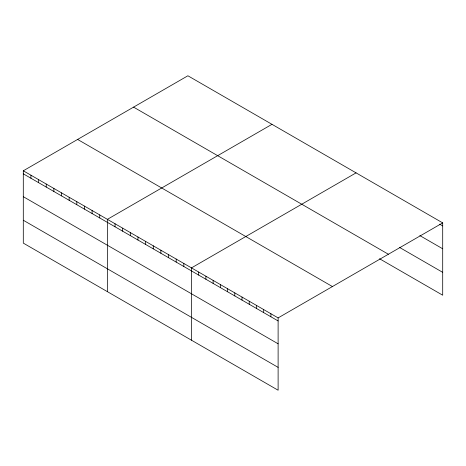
<?xml version="1.0" encoding="UTF-8"?>
<svg xmlns="http://www.w3.org/2000/svg" width="466" height="466" viewBox="0 0 466 466"><rect width="100%" height="100%" fill="white"/><g stroke="black" fill="none" stroke-linecap="round" stroke-linejoin="round"><path stroke-width="0.7" d="M23.3 170.795L278.115 317.905L278.115 390.228L23.3 243.112L23.3 170.795L187.885 75.772L442.7 222.888L442.7 295.205L379.528 258.735M271.975 124.317L107.39 219.34L107.39 291.664M356.065 172.869L191.479 267.886L191.479 340.209M278.115 317.905L442.7 222.888M439.694 224.181L442.7 225.917M419.837 235.58L442.7 248.78M399.379 247.33L442.7 272.342M133.573 107.128L388.388 254.244M77.612 139.433L332.427 286.549M23.3 173.824L278.115 320.94M23.3 196.687L278.115 343.803M23.3 220.249L278.115 367.365M270.897 313.74L270.897 316.769M263.674 309.57L263.674 312.599M256.457 305.405L256.457 308.434M249.234 301.234L249.234 304.263M242.017 297.069L242.017 300.098M234.794 292.898L234.794 295.927M227.577 288.728L227.577 291.757M220.354 284.563L220.354 287.592M213.137 280.392L213.137 283.421M205.92 276.227L205.92 279.256M198.697 272.057L198.697 275.086M183.831 263.476L183.831 266.505M176.189 259.061L176.189 262.09M168.546 254.646L168.546 257.675M160.898 250.236L160.898 253.265M153.256 245.821L153.256 248.85M145.613 241.405L145.613 244.434M137.965 236.996L137.965 240.025M130.323 232.581L130.323 235.61M122.68 228.165L122.68 231.194M115.032 223.756L115.032 226.785M99.747 214.925L99.747 217.954M92.099 210.516L92.099 213.545M84.457 206.1L84.457 209.129M76.808 201.685L76.808 204.714M69.166 197.275L69.166 200.304M61.524 192.86L61.524 195.889M53.875 188.445L53.875 191.474M46.233 184.035L46.233 187.064M38.591 179.62L38.591 182.649M30.942 175.204L30.942 178.233"/></g></svg>
